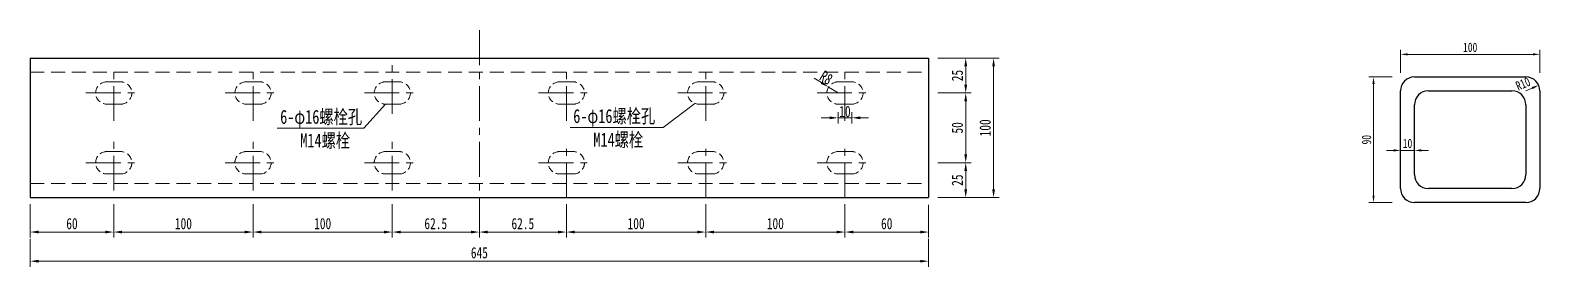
# Model space of a CAD drawing. Extents: x 110401 to 243087, y 22759 to 47640.
# Drawn here: x 111135 to 112219, y 22759 to 22929 of the extents above; entities that cross this region are included whole.
import ezdxf

# ---------------------------------------------------------------- set-up
doc = ezdxf.new("R2010")
doc.units = 0
doc.header["$MEASUREMENT"] = 0
doc.linetypes.add('CENTERX2', pattern=[4, 2.5, -0.5, 0.5, -0.5])
doc.linetypes.add('DASHED2', pattern=[0.375, 0.25, -0.125])
doc.layers.get('Defpoints').update_dxf_attribs({"color": 9, "lineweight": 5})
for name, color, linetype, lineweight in [('dashed', 4, 'DASHED2', 13), ('中心线', 2, 'CENTERX2', 15), ('标注', 4, 'Continuous', 13), ('钢板单线', 1, 'Continuous', 25)]:
    doc.layers.add(name, color=color, linetype=linetype, lineweight=lineweight)
doc.styles.get("Standard").update_dxf_attribs({"font": '仿宋_GB2312.ttf', "width": 0.75})
doc.dimstyles.new('0.1', dxfattribs={"dimscale": 0, "dimtxt": 2, "dimasz": 1.5, "dimexe": 1, "dimexo": 1, "dimgap": 0.5, "dimtad": 1, "dimdec": 1, "dimdsep": 46, "dimtxsty": 'Standard', "dimcen": 0.2, "dimclrd": 256, "dimclre": 256, "dimclrt": 7, "dimadec": 3, "dimazin": 2, "dimtfac": 1, "dimtdec": 1, "dimtmove": 2, "dimatfit": 3, "dimfxl": 5, "dimfxlon": 1, "dimtolj": 1, "dimtzin": 0, "dimlwd": -1, "dimlwe": -1, "dimarcsym": 0})

# ---------------------------------------------------------------- blocks, each defined once
blk = doc.blocks.new('*D404')
at = {"layer": 'Defpoints', "color": 0, "transparency": 16777216}
for p in [(111761.8, 22909), (111720.4, 22884), (111807.1, 22884)]:
    blk.add_point(p, dxfattribs=at)
at = {"layer": '标注', "transparency": 16777216}
for p, q in [((111787.1, 22909), (111811.1, 22909)), ((111787.1, 22884), (111811.1, 22884))]:
    blk.add_line(p, q, dxfattribs=at)
at = {"layer": '标注', "color": 4, "transparency": 16777216}
blk.add_line((111807.1, 22903), (111807.1, 22890), dxfattribs=at)
for points in [[(111806.1, 22903), (111808.1, 22903), (111807.1, 22909)], [(111806.1, 22890), (111808.1, 22890), (111807.1, 22884)]]:
    blk.add_solid(points, dxfattribs=at)
at = {"layer": '标注', "color": 7, "transparency": 16777216, "insert": (111801.1, 22896.5), "char_height": 8, "attachment_point": 5, "rotation": 90}
blk.add_mtext('\\A1;25', dxfattribs=at)
blk = doc.blocks.new('*D405')
at = {"layer": 'Defpoints', "color": 0, "transparency": 16777216}
for p in [(111720.4, 22884), (111720.4, 22834), (111807.1, 22834)]:
    blk.add_point(p, dxfattribs=at)
at = {"layer": '标注', "transparency": 16777216}
for p, q in [((111787.1, 22884), (111811.1, 22884)), ((111787.1, 22834), (111811.1, 22834))]:
    blk.add_line(p, q, dxfattribs=at)
at = {"layer": '标注', "color": 4, "transparency": 16777216}
blk.add_line((111807.1, 22878), (111807.1, 22840), dxfattribs=at)
for points in [[(111806.1, 22878), (111808.1, 22878), (111807.1, 22884)], [(111806.1, 22840), (111808.1, 22840), (111807.1, 22834)]]:
    blk.add_solid(points, dxfattribs=at)
at = {"layer": '标注', "color": 7, "transparency": 16777216, "insert": (111801.1, 22859), "char_height": 8, "attachment_point": 5, "rotation": 90}
blk.add_mtext('\\A1;50', dxfattribs=at)
blk = doc.blocks.new('*D406')
at = {"layer": 'Defpoints', "color": 0, "transparency": 16777216}
for p in [(111720.4, 22834), (111754.6, 22809), (111807.1, 22809)]:
    blk.add_point(p, dxfattribs=at)
at = {"layer": '标注', "transparency": 16777216}
for p, q in [((111787.1, 22834), (111811.1, 22834)), ((111787.1, 22809), (111811.1, 22809))]:
    blk.add_line(p, q, dxfattribs=at)
at = {"layer": '标注', "color": 4, "transparency": 16777216}
blk.add_line((111807.1, 22828), (111807.1, 22815), dxfattribs=at)
for points in [[(111806.1, 22828), (111808.1, 22828), (111807.1, 22834)], [(111806.1, 22815), (111808.1, 22815), (111807.1, 22809)]]:
    blk.add_solid(points, dxfattribs=at)
at = {"layer": '标注', "color": 7, "transparency": 16777216, "insert": (111801.1, 22821.5), "char_height": 8, "attachment_point": 5, "rotation": 90}
blk.add_mtext('\\A1;25', dxfattribs=at)
blk = doc.blocks.new('*D407')
at = {"layer": 'Defpoints', "color": 0, "transparency": 16777216}
for p in [(111195.4, 22830.5), (111135.4, 22811.7), (111195.4, 22784.3)]:
    blk.add_point(p, dxfattribs=at)
at = {"layer": '标注', "transparency": 16777216}
for p, q in [((111135.4, 22804.3), (111135.4, 22780.3)), ((111195.4, 22804.3), (111195.4, 22780.3))]:
    blk.add_line(p, q, dxfattribs=at)
at = {"layer": '标注', "color": 4, "transparency": 16777216}
blk.add_line((111141.4, 22784.3), (111189.4, 22784.3), dxfattribs=at)
for points in [[(111141.4, 22785.3), (111141.4, 22783.3), (111135.4, 22784.3)], [(111189.4, 22785.3), (111189.4, 22783.3), (111195.4, 22784.3)]]:
    blk.add_solid(points, dxfattribs=at)
at = {"layer": '标注', "color": 7, "transparency": 16777216, "insert": (111165.4, 22790.3), "char_height": 8, "attachment_point": 5}
blk.add_mtext('\\A1;60', dxfattribs=at)
blk = doc.blocks.new('*D408')
at = {"layer": 'Defpoints', "color": 0, "transparency": 16777216}
for p in [(111195.4, 22830.5), (111295.4, 22834.7), (111295.4, 22784.3)]:
    blk.add_point(p, dxfattribs=at)
at = {"layer": '标注', "transparency": 16777216}
for p, q in [((111195.4, 22804.3), (111195.4, 22780.3)), ((111295.4, 22804.3), (111295.4, 22780.3))]:
    blk.add_line(p, q, dxfattribs=at)
at = {"layer": '标注', "color": 4, "transparency": 16777216}
blk.add_line((111201.4, 22784.3), (111289.4, 22784.3), dxfattribs=at)
for points in [[(111201.4, 22785.3), (111201.4, 22783.3), (111195.4, 22784.3)], [(111289.4, 22785.3), (111289.4, 22783.3), (111295.4, 22784.3)]]:
    blk.add_solid(points, dxfattribs=at)
at = {"layer": '标注', "color": 7, "transparency": 16777216, "insert": (111245.4, 22790.3), "char_height": 8, "attachment_point": 5}
blk.add_mtext('\\A1;100', dxfattribs=at)
blk = doc.blocks.new('*D409')
at = {"layer": 'Defpoints', "color": 0, "transparency": 16777216}
for p in [(111295.4, 22834.7), (111395.4, 22834.7), (111395.4, 22784.3)]:
    blk.add_point(p, dxfattribs=at)
at = {"layer": '标注', "transparency": 16777216}
for p, q in [((111295.4, 22804.3), (111295.4, 22780.3)), ((111395.4, 22804.3), (111395.4, 22780.3))]:
    blk.add_line(p, q, dxfattribs=at)
at = {"layer": '标注', "color": 4, "transparency": 16777216}
blk.add_line((111301.4, 22784.3), (111389.4, 22784.3), dxfattribs=at)
for points in [[(111301.4, 22785.3), (111301.4, 22783.3), (111295.4, 22784.3)], [(111389.4, 22785.3), (111389.4, 22783.3), (111395.4, 22784.3)]]:
    blk.add_solid(points, dxfattribs=at)
at = {"layer": '标注', "color": 7, "transparency": 16777216, "insert": (111345.4, 22790.3), "char_height": 8, "attachment_point": 5}
blk.add_mtext('\\A1;100', dxfattribs=at)
blk = doc.blocks.new('*D410')
at = {"layer": 'Defpoints', "color": 0, "transparency": 16777216}
for p in [(111720.4, 22834.7), (111780.4, 22807.7), (111720.4, 22784.3)]:
    blk.add_point(p, dxfattribs=at)
at = {"layer": '标注', "transparency": 16777216}
for p, q in [((111720.4, 22804.3), (111720.4, 22780.3)), ((111780.4, 22803.7), (111780.4, 22780.3))]:
    blk.add_line(p, q, dxfattribs=at)
at = {"layer": '标注', "color": 4, "transparency": 16777216}
blk.add_line((111774.4, 22784.3), (111726.4, 22784.3), dxfattribs=at)
for points in [[(111726.4, 22785.3), (111726.4, 22783.3), (111720.4, 22784.3)], [(111774.4, 22785.3), (111774.4, 22783.3), (111780.4, 22784.3)]]:
    blk.add_solid(points, dxfattribs=at)
at = {"layer": '标注', "color": 7, "transparency": 16777216, "insert": (111750.4, 22790.3), "char_height": 8, "attachment_point": 5}
blk.add_mtext('\\A1;60', dxfattribs=at)
blk = doc.blocks.new('*D411')
at = {"layer": 'Defpoints', "color": 0, "transparency": 16777216}
for p in [(111620.4, 22834.7), (111720.4, 22834.7), (111620.4, 22784.3)]:
    blk.add_point(p, dxfattribs=at)
at = {"layer": '标注', "transparency": 16777216}
for p, q in [((111620.4, 22804.3), (111620.4, 22780.3)), ((111720.4, 22804.3), (111720.4, 22780.3))]:
    blk.add_line(p, q, dxfattribs=at)
at = {"layer": '标注', "color": 4, "transparency": 16777216}
blk.add_line((111714.4, 22784.3), (111626.4, 22784.3), dxfattribs=at)
for points in [[(111626.4, 22785.3), (111626.4, 22783.3), (111620.4, 22784.3)], [(111714.4, 22785.3), (111714.4, 22783.3), (111720.4, 22784.3)]]:
    blk.add_solid(points, dxfattribs=at)
at = {"layer": '标注', "color": 7, "transparency": 16777216, "insert": (111670.4, 22790.3), "char_height": 8, "attachment_point": 5}
blk.add_mtext('\\A1;100', dxfattribs=at)
blk = doc.blocks.new('*D412')
at = {"layer": 'Defpoints', "color": 0, "transparency": 16777216}
for p in [(111520.4, 22834.7), (111620.4, 22834.7), (111520.4, 22784.3)]:
    blk.add_point(p, dxfattribs=at)
at = {"layer": '标注', "transparency": 16777216}
for p, q in [((111520.4, 22804.3), (111520.4, 22780.3)), ((111620.4, 22804.3), (111620.4, 22780.3))]:
    blk.add_line(p, q, dxfattribs=at)
at = {"layer": '标注', "color": 4, "transparency": 16777216}
blk.add_line((111614.4, 22784.3), (111526.4, 22784.3), dxfattribs=at)
for points in [[(111526.4, 22785.3), (111526.4, 22783.3), (111520.4, 22784.3)], [(111614.4, 22785.3), (111614.4, 22783.3), (111620.4, 22784.3)]]:
    blk.add_solid(points, dxfattribs=at)
at = {"layer": '标注', "color": 7, "transparency": 16777216, "insert": (111570.4, 22790.3), "char_height": 8, "attachment_point": 5}
blk.add_mtext('\\A1;100', dxfattribs=at)
blk = doc.blocks.new('*D413')
at = {"layer": 'Defpoints', "color": 0, "transparency": 16777216}
for p in [(111766, 22909), (111751.5, 22809), (111827.1, 22809)]:
    blk.add_point(p, dxfattribs=at)
at = {"layer": '标注', "transparency": 16777216}
for p, q in [((111807.1, 22909), (111831.1, 22909)), ((111807.1, 22809), (111831.1, 22809))]:
    blk.add_line(p, q, dxfattribs=at)
at = {"layer": '标注', "color": 4, "transparency": 16777216}
blk.add_line((111827.1, 22903), (111827.1, 22815), dxfattribs=at)
for points in [[(111826.1, 22903), (111828.1, 22903), (111827.1, 22909)], [(111826.1, 22815), (111828.1, 22815), (111827.1, 22809)]]:
    blk.add_solid(points, dxfattribs=at)
at = {"layer": '标注', "color": 7, "transparency": 16777216, "insert": (111821.1, 22859), "char_height": 8, "attachment_point": 5, "rotation": 90}
blk.add_mtext('\\A1;100', dxfattribs=at)
blk = doc.blocks.new('*D440')
at = {"layer": 'Defpoints', "color": 0, "transparency": 16777216}
for p in [(111395.4, 22834), (111457.9, 22834), (111457.9, 22784.3)]:
    blk.add_point(p, dxfattribs=at)
at = {"layer": '标注', "transparency": 16777216}
for p, q in [((111395.4, 22800.3), (111395.4, 22780.3)), ((111457.9, 22800.3), (111457.9, 22780.3))]:
    blk.add_line(p, q, dxfattribs=at)
at = {"layer": '标注', "color": 4, "transparency": 16777216}
blk.add_line((111401.4, 22784.3), (111451.9, 22784.3), dxfattribs=at)
for points in [[(111401.4, 22785.3), (111401.4, 22783.3), (111395.4, 22784.3)], [(111451.9, 22785.3), (111451.9, 22783.3), (111457.9, 22784.3)]]:
    blk.add_solid(points, dxfattribs=at)
at = {"layer": '标注', "color": 7, "transparency": 16777216, "insert": (111426.6, 22790.3), "char_height": 8, "attachment_point": 5}
blk.add_mtext('\\A1;62.5', dxfattribs=at)
blk = doc.blocks.new('*D441')
at = {"layer": 'Defpoints', "color": 0, "transparency": 16777216}
for p in [(111457.9, 22834.7), (111520.4, 22834.7), (111457.9, 22784.3)]:
    blk.add_point(p, dxfattribs=at)
at = {"layer": '标注', "transparency": 16777216}
for p, q in [((111457.9, 22800.3), (111457.9, 22780.3)), ((111520.4, 22800.3), (111520.4, 22780.3))]:
    blk.add_line(p, q, dxfattribs=at)
at = {"layer": '标注', "color": 4, "transparency": 16777216}
blk.add_line((111514.4, 22784.3), (111463.9, 22784.3), dxfattribs=at)
for points in [[(111463.9, 22785.3), (111463.9, 22783.3), (111457.9, 22784.3)], [(111514.4, 22785.3), (111514.4, 22783.3), (111520.4, 22784.3)]]:
    blk.add_solid(points, dxfattribs=at)
at = {"layer": '标注', "color": 7, "transparency": 16777216, "insert": (111489.1, 22790.3), "char_height": 8, "attachment_point": 5}
blk.add_mtext('\\A1;62.5', dxfattribs=at)
blk = doc.blocks.new('*D442')
at = {"layer": 'Defpoints', "color": 0, "transparency": 16777216}
for p in [(111135.4, 22799), (111780.4, 22799), (111135.4, 22763.4)]:
    blk.add_point(p, dxfattribs=at)
at = {"layer": '标注', "transparency": 16777216}
for p, q in [((111135.4, 22779.4), (111135.4, 22759.4)), ((111780.4, 22779.4), (111780.4, 22759.4))]:
    blk.add_line(p, q, dxfattribs=at)
at = {"layer": '标注', "color": 4, "transparency": 16777216}
blk.add_line((111774.4, 22763.4), (111141.4, 22763.4), dxfattribs=at)
for points in [[(111141.4, 22764.4), (111141.4, 22762.4), (111135.4, 22763.4)], [(111774.4, 22764.4), (111774.4, 22762.4), (111780.4, 22763.4)]]:
    blk.add_solid(points, dxfattribs=at)
at = {"layer": '标注', "color": 7, "transparency": 16777216, "insert": (111457.9, 22769.4), "char_height": 8, "attachment_point": 5}
blk.add_mtext('\\A1;645', dxfattribs=at)
blk = doc.blocks.new('*D443')
at = {"layer": 'Defpoints', "color": 0, "transparency": 16777216}
for p in [(111715.4, 22874.3), (111725.4, 22874.3), (111725.4, 22866.2)]:
    blk.add_point(p, dxfattribs=at)
at = {"layer": '标注', "transparency": 16777216}
for p, q in [((111715.4, 22870.3), (111715.4, 22862.2)), ((111725.4, 22870.3), (111725.4, 22862.2))]:
    blk.add_line(p, q, dxfattribs=at)
at = {"layer": '标注', "color": 4, "transparency": 16777216}
for p, q in [((111709.4, 22866.2), (111703.4, 22866.2)), ((111715.4, 22866.2), (111725.4, 22866.2)), ((111731.4, 22866.2), (111737.4, 22866.2))]:
    blk.add_line(p, q, dxfattribs=at)
for points in [[(111709.4, 22867.2), (111709.4, 22865.2), (111715.4, 22866.2)], [(111731.4, 22867.2), (111731.4, 22865.2), (111725.4, 22866.2)]]:
    blk.add_solid(points, dxfattribs=at)
at = {"layer": '标注', "color": 7, "transparency": 16777216, "insert": (111720.4, 22870.7), "char_height": 8, "attachment_point": 5}
blk.add_mtext('\\A1;10', dxfattribs=at)
blk = doc.blocks.new('*D444')
at = {"layer": 'Defpoints', "color": 0, "transparency": 16777216}
for p in [(111708.6, 22888.2), (111715.4, 22884)]:
    blk.add_point(p, dxfattribs=at)
at = {"layer": '标注', "color": 4, "transparency": 16777216}
for p, q in [((111703.5, 22891.4), (111698.4, 22894.6)), ((111715.4, 22884), (111708.6, 22888.2))]:
    blk.add_line(p, q, dxfattribs=at)
blk.add_solid([(111704.1, 22892.3), (111703, 22890.6), (111708.6, 22888.2)], dxfattribs=at)
at = {"layer": '标注', "color": 7, "transparency": 16777216, "insert": (111706.9, 22895), "char_height": 8, "attachment_point": 5, "rotation": 327.9786}
blk.add_mtext('\\A1;R8', dxfattribs=at)
blk = doc.blocks.new('*D445')
at = {"layer": 'Defpoints', "color": 0, "transparency": 16777216}
for p in [(112219.3, 22911.7), (112119.3, 22875.8), (112219.3, 22867.9)]:
    blk.add_point(p, dxfattribs=at)
at = {"layer": '标注', "transparency": 16777216}
for p, q in [((112119.3, 22898.4), (112119.3, 22915)), ((112219.3, 22898.4), (112219.3, 22915))]:
    blk.add_line(p, q, dxfattribs=at)
at = {"layer": '标注', "color": 4, "transparency": 16777216}
blk.add_line((112124.3, 22911.7), (112214.3, 22911.7), dxfattribs=at)
for points in [[(112124.3, 22912.5), (112124.3, 22910.9), (112119.3, 22911.7)], [(112214.3, 22912.5), (112214.3, 22910.9), (112219.3, 22911.7)]]:
    blk.add_solid(points, dxfattribs=at)
at = {"layer": '标注', "color": 7, "transparency": 16777216, "insert": (112169.3, 22916.7), "char_height": 6.67, "attachment_point": 5}
blk.add_mtext('\\A1;100', dxfattribs=at)
blk = doc.blocks.new('*D446')
at = {"layer": 'Defpoints', "color": 0, "transparency": 16777216}
for p in [(112149.3, 22895.5), (112099.9, 22805.5), (112159.3, 22805.5)]:
    blk.add_point(p, dxfattribs=at)
at = {"layer": '标注', "transparency": 16777216}
for p, q in [((112113.2, 22895.5), (112096.6, 22895.5)), ((112113.2, 22805.5), (112096.6, 22805.5))]:
    blk.add_line(p, q, dxfattribs=at)
at = {"layer": '标注', "color": 4, "transparency": 16777216}
blk.add_line((112099.9, 22890.5), (112099.9, 22810.5), dxfattribs=at)
for points in [[(112099.1, 22890.5), (112100.7, 22890.5), (112099.9, 22895.5)], [(112099.1, 22810.5), (112100.7, 22810.5), (112099.9, 22805.5)]]:
    blk.add_solid(points, dxfattribs=at)
at = {"layer": '标注', "color": 7, "transparency": 16777216, "insert": (112094.9, 22850.5), "char_height": 6.67, "attachment_point": 5, "rotation": 90}
blk.add_mtext('\\A1;90', dxfattribs=at)
blk = doc.blocks.new('*D447')
at = {"layer": 'Defpoints', "color": 0, "transparency": 16777216}
for p in [(112119.3, 22850.5), (112129.3, 22850.5), (112129.3, 22842.8)]:
    blk.add_point(p, dxfattribs=at)
at = {"layer": '标注', "color": 4, "transparency": 16777216}
for p, q in [((112114.3, 22842.8), (112109.3, 22842.8)), ((112119.3, 22842.8), (112129.3, 22842.8)), ((112134.3, 22842.8), (112139.3, 22842.8))]:
    blk.add_line(p, q, dxfattribs=at)
at = {"layer": '标注', "transparency": 16777216}
for p, q in [((112119.3, 22847.2), (112119.3, 22839.5)), ((112129.3, 22847.2), (112129.3, 22839.5))]:
    blk.add_line(p, q, dxfattribs=at)
at = {"layer": '标注', "color": 4, "transparency": 16777216}
for points in [[(112114.3, 22843.7), (112114.3, 22842), (112119.3, 22842.8)], [(112134.3, 22843.7), (112134.3, 22842), (112129.3, 22842.8)]]:
    blk.add_solid(points, dxfattribs=at)
at = {"layer": '标注', "color": 7, "transparency": 16777216, "insert": (112124.3, 22847.8), "char_height": 6.67, "attachment_point": 5}
blk.add_mtext('\\A1;10', dxfattribs=at)
blk = doc.blocks.new('*D448')
at = {"layer": 'Defpoints', "color": 0, "transparency": 16777216}
for p in [(112209.3, 22885.5), (112218.4, 22889.5)]:
    blk.add_point(p, dxfattribs=at)
at = {"layer": '标注', "color": 4, "transparency": 16777216}
blk.add_line((112209.3, 22885.5), (112213.9, 22887.5), dxfattribs=at)
blk.add_solid([(112213.5, 22888.3), (112214.2, 22886.8), (112218.4, 22889.5)], dxfattribs=at)
at = {"layer": '标注', "color": 7, "transparency": 16777216, "insert": (112207.2, 22890.6), "char_height": 6.67, "attachment_point": 5, "rotation": 23.7865}
blk.add_mtext('\\A1;R10', dxfattribs=at)

msp = doc.modelspace()

# ---------------------------------------------------------------- linework, layer by layer
at = {"layer": 'dashed', "ltscale": 40}
for p, q in [((111135.4, 22898.99), (111780.4, 22898.99)), ((111135.4, 22818.99), (111780.4, 22818.99))]:
    msp.add_line(p, q, dxfattribs=at)
at = {"layer": 'dashed', "ltscale": 100}
for p, q in [((111200.4, 22891.99), (111190.4, 22891.99)), ((111300.4, 22891.99), (111290.4, 22891.99)), ((111400.4, 22891.99), (111390.4, 22891.99)), ((111525.4, 22891.99), (111515.4, 22891.99)), ((111625.4, 22891.99), (111615.4, 22891.99)), ((111725.4, 22891.99), (111715.4, 22891.99)), ((111200.4, 22875.99), (111190.4, 22875.99)), ((111300.4, 22875.99), (111290.4, 22875.99)), ((111400.4, 22875.99), (111390.4, 22875.99)), ((111525.4, 22875.99), (111515.4, 22875.99)), ((111625.4, 22875.99), (111615.4, 22875.99)), ((111725.4, 22875.99), (111715.4, 22875.99)), ((111200.4, 22841.99), (111190.4, 22841.99)), ((111300.4, 22841.99), (111290.4, 22841.99)), ((111400.4, 22841.99), (111390.4, 22841.99)), ((111525.4, 22841.99), (111515.4, 22841.99)), ((111625.4, 22841.99), (111615.4, 22841.99)), ((111725.4, 22841.99), (111715.4, 22841.99)), ((111200.4, 22825.99), (111190.4, 22825.99)), ((111300.4, 22825.99), (111290.4, 22825.99)), ((111400.4, 22825.99), (111390.4, 22825.99)), ((111525.4, 22825.99), (111515.4, 22825.99)), ((111625.4, 22825.99), (111615.4, 22825.99)), ((111725.4, 22825.99), (111715.4, 22825.99))]:
    msp.add_line(p, q, dxfattribs=at)
at = {"layer": 'dashed', "ltscale": 20}
for centre, start, end in [((111190.4, 22883.99), 90, 270), ((111200.4, 22883.99), 270, 90), ((111290.4, 22883.99), 90, 270), ((111300.4, 22883.99), 270, 90), ((111390.4, 22883.99), 90, 270), ((111400.4, 22883.99), 270, 90), ((111515.4, 22883.99), 90, 270), ((111525.4, 22883.99), 270, 90), ((111615.4, 22883.99), 90, 270), ((111625.4, 22883.99), 270, 90), ((111715.4, 22883.99), 90, 270), ((111725.4, 22883.99), 270, 90), ((111190.4, 22833.99), 90, 270), ((111200.4, 22833.99), 270, 90), ((111290.4, 22833.99), 90, 270), ((111300.4, 22833.99), 270, 90), ((111390.4, 22833.99), 90, 270), ((111400.4, 22833.99), 270, 90), ((111515.4, 22833.99), 90, 270), ((111525.4, 22833.99), 270, 90), ((111615.4, 22833.99), 90, 270), ((111625.4, 22833.99), 270, 90), ((111715.4, 22833.99), 90, 270), ((111725.4, 22833.99), 270, 90)]:
    msp.add_arc(centre, 8, start, end, dxfattribs=at)
at = {"layer": '中心线', "ltscale": 10}
for p, q in [((111457.9, 22928.99), (111457.9, 22788.99)), ((111195.4, 22863.99), (111195.4, 22903.99)), ((111295.4, 22863.99), (111295.4, 22903.99)), ((111395.4, 22868.99), (111395.4, 22908.99)), ((111520.4, 22863.99), (111520.4, 22903.99)), ((111620.4, 22863.99), (111620.4, 22903.99)), ((111720.4, 22863.99), (111720.4, 22903.99)), ((111175.4, 22883.99), (111215.4, 22883.99)), ((111275.4, 22883.99), (111315.4, 22883.99)), ((111375.4, 22883.99), (111415.4, 22883.99)), ((111500.4, 22883.99), (111540.4, 22883.99)), ((111600.4, 22883.99), (111640.4, 22883.99)), ((111700.4, 22883.99), (111740.4, 22883.99)), ((111195.4, 22813.99), (111195.4, 22853.99)), ((111295.4, 22813.99), (111295.4, 22853.99)), ((111395.4, 22813.99), (111395.4, 22853.99)), ((111520.4, 22808.99), (111520.4, 22848.99)), ((111620.4, 22808.99), (111620.4, 22848.99)), ((111720.4, 22808.99), (111720.4, 22848.99)), ((111175.4, 22833.99), (111215.4, 22833.99)), ((111275.4, 22833.99), (111315.4, 22833.99)), ((111375.4, 22833.99), (111415.4, 22833.99)), ((111500.4, 22833.99), (111540.4, 22833.99)), ((111600.4, 22833.99), (111640.4, 22833.99)), ((111700.4, 22833.99), (111740.4, 22833.99))]:
    msp.add_line(p, q, dxfattribs=at)
at = {"layer": '标注'}
for p, q in [((111375.01, 22858.73), (111390.4, 22875.99)), ((111589.89, 22859.27), (111612.5, 22876.53)), ((111589.89, 22859.27), (111523.08, 22859.27)), ((111375.01, 22858.73), (111312.65, 22858.73))]:
    msp.add_line(p, q, dxfattribs=at)
at = {"layer": '钢板单线'}
for p, q in [((111135.4, 22908.99), (111135.4, 22808.99)), ((111135.4, 22908.99), (111780.4, 22908.99)), ((111780.4, 22908.99), (111780.4, 22808.99)), ((112129.29, 22895.51), (112209.29, 22895.51)), ((112119.29, 22815.51), (112119.29, 22885.51)), ((112139.29, 22885.51), (112199.29, 22885.51)), ((112219.29, 22885.51), (112219.29, 22815.51)), ((112129.29, 22825.51), (112129.29, 22875.51)), ((112209.29, 22875.51), (112209.29, 22825.51)), ((111135.4, 22808.99), (111780.4, 22808.99)), ((112209.29, 22805.51), (112129.29, 22805.51)), ((112199.29, 22815.51), (112139.29, 22815.51))]:
    msp.add_line(p, q, dxfattribs=at)
for centre, start, end in [((112129.29, 22885.51, 0), 90, 180), ((112209.29, 22885.51), 0, 90), ((112139.29, 22875.51), 90, 180), ((112199.29, 22875.51), 0, 90), ((112139.29, 22825.51), 180, 270), ((112199.29, 22825.51), 270, 0), ((112129.29, 22815.51), 180, 270), ((112209.29, 22815.51, 0), 270, 0)]:
    msp.add_arc(centre, 10, start, end, dxfattribs=at)

# ---------------------------------------------------------------- texts
at = {"layer": '标注', "width": 0.75}
for s, p in [('6-φ16螺栓孔', (111314.88, 22861.92)), ('6-φ16螺栓孔', (111525.31, 22862.46)), ('M14螺栓', (111329.33, 22844.97)), ('M14螺栓', (111539.77, 22845.51))]:
    msp.add_text(s, height=10, dxfattribs=at).set_placement(p)

# ---------------------------------------------------------------- dimensions: what is measured, and where the dimension line sits
at = {"layer": '标注'}
for base, p1, p2, override, picture, middle in [((112219.29, 22911.71), (112119.29, 22875.79), (112219.29, 22867.95), {"dimscale": 3.333333, "dimclrd": 4, "dimfxl": 4}, '*D445', (112169.29, 22916.71)), ((112129.29, 22842.83), (112119.29, 22850.51), (112129.29, 22850.51), {"dimscale": 3.333333, "dimclrd": 4, "dimfxl": 4}, '*D447', (112124.29, 22847.83)), ((111195.4, 22784.31), (111135.4, 22811.73), (111195.4, 22830.49), {"dimscale": 4, "dimclrd": 4}, '*D407', (111165.4, 22790.31)), ((111295.4, 22784.31), (111195.4, 22830.49), (111295.4, 22834.73), {"dimscale": 4, "dimclrd": 4}, '*D408', (111245.4, 22790.31)), ((111395.4, 22784.31), (111295.4, 22834.73), (111395.4, 22834.73), {"dimscale": 4, "dimclrd": 4}, '*D409', (111345.4, 22790.31)), ((111457.9, 22784.31), (111395.4, 22833.99), (111457.9, 22833.99), {"dimscale": 4, "dimclrd": 4, "dimfxl": 4}, '*D440', (111426.65, 22790.31)), ((111457.9, 22784.31), (111520.4, 22834.73), (111457.9, 22834.73), {"dimscale": 4, "dimclrd": 4, "dimfxl": 4}, '*D441', (111489.15, 22790.31)), ((111135.4, 22763.41), (111780.4, 22798.99), (111135.4, 22798.99), {"dimscale": 4, "dimclrd": 4, "dimfxl": 4}, '*D442', (111457.9, 22769.41))]:
    dim = msp.add_linear_dim(base=base, p1=p1, p2=p2, dimstyle='0.1', override=override, dxfattribs=at)
    dim.commit()
    dim.dimension.update_dxf_attribs({"geometry": picture, "text_midpoint": middle})
dim = msp.add_radius_dim(center=(111715.4, 22883.99), mpoint=(111708.62, 22888.23), text='R8', dimstyle='0.1', override={"dimscale": 4, "dimclrd": 4, "dimfxl": 4}, dxfattribs=at)
dim.commit()
dim.dimension.update_dxf_attribs({"geometry": '*D444', "text_midpoint": (111706.92, 22895), "dimtype": 164})
for base, p1, p2, angle, override, picture, middle in [((111807.11, 22883.99), (111761.78, 22908.99), (111720.4, 22883.99), 90, {"dimscale": 4, "dimclrd": 4}, '*D404', (111801.11, 22896.49)), ((111827.11, 22808.99), (111765.99, 22908.99), (111751.51, 22808.99), 90, {"dimscale": 4, "dimclrd": 4}, '*D413', (111821.11, 22858.99)), ((112099.91, 22805.51), (112149.26, 22895.51), (112159.29, 22805.51), 90, {"dimscale": 3.333333, "dimclrd": 4, "dimfxl": 4}, '*D446', (112094.91, 22850.51)), ((111807.11, 22833.99), (111720.4, 22883.99), (111720.4, 22833.99), 90, {"dimscale": 4, "dimclrd": 4}, '*D405', (111801.11, 22858.99)), ((111520.4, 22784.31), (111620.4, 22834.73), (111520.4, 22834.73), 180, {"dimscale": 4, "dimclrd": 4}, '*D412', (111570.4, 22790.31)), ((111620.4, 22784.31), (111720.4, 22834.73), (111620.4, 22834.73), 180, {"dimscale": 4, "dimclrd": 4}, '*D411', (111670.4, 22790.31)), ((111720.4, 22784.31), (111780.4, 22807.73), (111720.4, 22834.73), 180, {"dimscale": 4, "dimclrd": 4}, '*D410', (111750.4, 22790.31)), ((111807.11, 22808.99), (111720.4, 22833.99), (111754.6, 22808.99), 90, {"dimscale": 4, "dimclrd": 4}, '*D406', (111801.11, 22821.49))]:
    dim = msp.add_linear_dim(base=base, p1=p1, p2=p2, angle=angle, dimstyle='0.1', override=override, dxfattribs=at)
    dim.commit()
    dim.dimension.update_dxf_attribs({"geometry": picture, "text_midpoint": middle})
dim = msp.add_radius_dim(center=(112209.29, 22885.51), mpoint=(112218.44, 22889.54), dimstyle='0.1', override={"dimscale": 3.333333, "dimclrd": 4, "dimfxl": 4}, dxfattribs=at)
dim.commit()
dim.dimension.update_dxf_attribs({"geometry": '*D448', "text_midpoint": (112207.24, 22890.63), "dimtype": 164})
dim = msp.add_linear_dim(base=(111725.4, 22866.21), p1=(111715.4, 22874.25), p2=(111725.4, 22874.25), dimstyle='0.1', override={"dimscale": 4, "dimclrd": 4, "dimfxl": 4}, dxfattribs=at)
dim.commit()
dim.dimension.update_dxf_attribs({"geometry": '*D443', "text_midpoint": (111720.4, 22870.7), "dimtype": 160})

doc.saveas('drawing.dxf')
